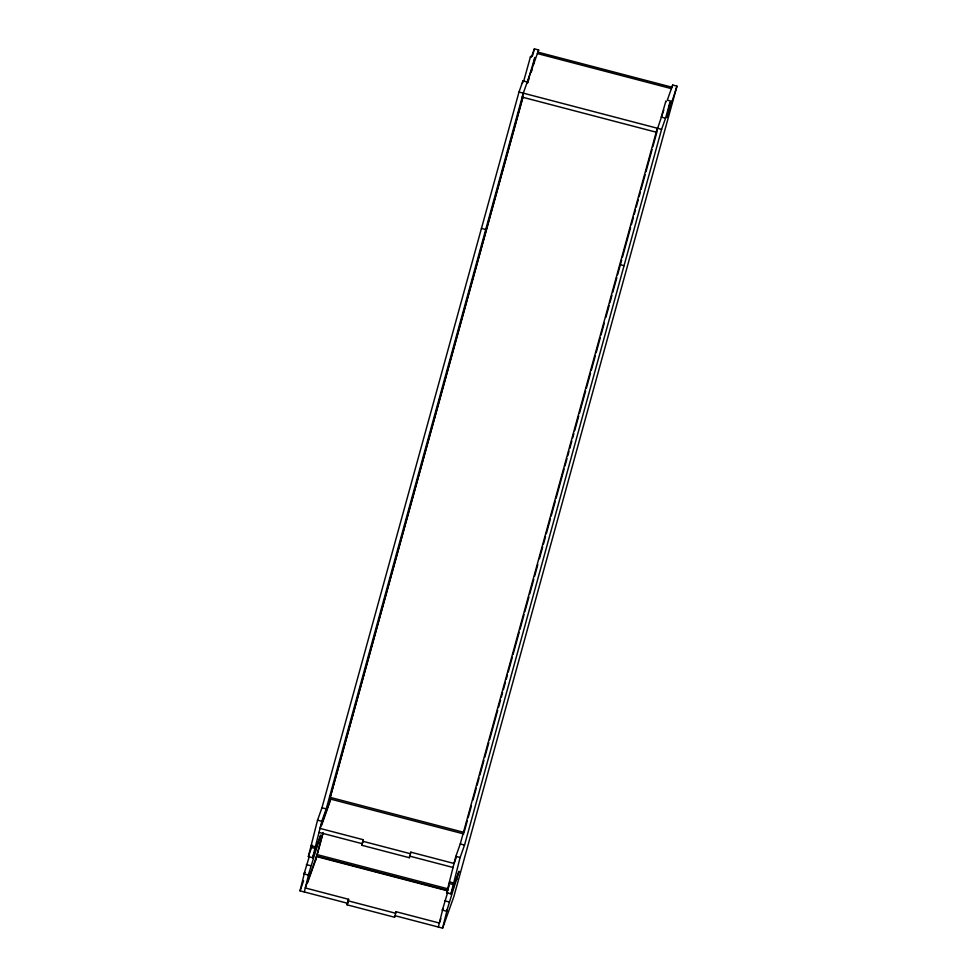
<?xml version="1.0" encoding="UTF-8"?>
<svg xmlns="http://www.w3.org/2000/svg" width="977" height="977" viewBox="0 0 977 977"><rect width="100%" height="100%" fill="white"/><g stroke="black" fill="none" stroke-linecap="round" stroke-linejoin="round"><path stroke-width="1.47" d="M530.487 57.374L530.596 56.336L523.587 81.531M665.789 102.011L665.899 100.973L661.282 117.081L665.557 118.205L669.807 102.866L670.173 102.096L666.961 117.411L676.963 86.159L672.689 85.036L667.291 100.191L671.565 101.315M323.045 832.514L316.719 856.108L447.808 890.413M463.831 833.955L329.786 798.881L522.878 96.918M522.365 83.411L522.964 80.883L527.25 82.007M533.259 65.117L534.871 57.46L527.287 83.094M304.311 891.952L308.879 873.523L308.341 875.038L304.055 873.914L309.391 856.096M308.341 875.038L320.688 835.079L312.628 857.708L308.353 856.585L317.537 820.179L321.958 807.771L518.995 92.033L522.964 80.883M447.576 890.841L316.487 856.536L305.3 887.959L348.594 899.292L347.604 903.285L300.037 890.841L304.25 873.817M312.628 857.708L321.812 821.303L326.233 808.883L523.281 93.157L538.657 49.974L534.382 48.85L531.439 57.118M316.487 856.536L315.498 860.542L322.776 834.089M523.281 93.157L522.292 97.15L656.324 132.225L663.786 110.047M676.963 86.159L453.817 896.727L442.618 928.15L395.111 915.718L394.574 917.244L347.067 904.812L348.594 899.292M453.096 867.491L409.864 856.17L409.314 857.696L361.808 845.264L363.346 839.744L320.053 828.411L330.482 799.113M361.808 845.264L363.346 839.744M394.574 917.244L396.1 911.724L439.332 923.033L440.859 918.746M409.314 857.696L410.853 852.176L454.085 863.485L456.564 856.511M442.618 928.15L447.185 909.709L446.648 911.236L442.373 910.112L447.71 892.294M446.648 911.236L458.995 871.264L450.947 893.894L446.66 892.783L455.844 856.377L460.265 843.957L657.313 128.219M438.343 927.026L442.911 908.586L442.373 910.112M450.947 893.894L460.118 857.501L464.539 845.081L661.588 129.343L665.557 118.205M527.861 82.654L529.131 77.952M532.355 56.19L534.382 48.85M329.786 798.881L523.025 96.992M537.631 53.686L538.657 49.974M467.324 820.643L464.087 832.416L330.055 797.342M468.142 817.7L471.378 805.927M473.002 800.041L476.239 788.268M477.057 785.325L479.072 777.973M479.89 775.03L483.945 760.314M484.751 757.37L488.805 742.654M489.611 739.711L497.708 710.279M498.526 707.336L500.554 699.984M501.36 697.041L502.569 692.62M503.387 689.677L505.414 682.325M506.22 679.381L507.429 674.96M508.248 672.017L512.302 657.301M513.108 654.358L519.178 632.29M519.996 629.347L524.051 614.631M524.857 611.687L528.911 596.971M529.717 594.028L533.772 579.312M534.578 576.369L537.814 564.596M539.438 558.722L542.675 546.949M543.493 544.006L545.52 536.642M546.326 533.698L550.381 518.982M551.187 516.039L555.241 501.323M556.047 498.38L564.144 468.96M564.962 466.017L566.99 458.653M567.796 455.709L569.017 451.301M569.823 448.358L571.85 440.993M572.656 438.05L573.878 433.641M574.684 430.698L578.738 415.982M579.544 413.039L585.626 390.971M586.432 388.028L590.487 373.312M591.293 370.368L595.347 355.652M596.153 352.709L600.208 337.993M601.014 335.05L604.25 323.277M605.874 317.391L609.123 305.618M609.929 302.675L611.956 295.323M612.762 292.379L616.817 277.663M617.623 274.72L621.677 260.004M622.483 257.061L630.592 227.629M631.398 224.686L633.426 217.334M634.232 214.39L635.453 209.97M636.259 207.026L638.286 199.674M639.092 196.731L640.314 192.322M641.12 189.379L645.174 174.663M645.98 171.72L652.062 149.64M652.868 146.697L656.923 131.98M672.005 87.515L672.689 85.036M531.085 72.432L532.05 69.733M308.353 856.585L312.384 845.276M304.055 873.914L304.604 872.4L305.312 872.583M321.543 825.431L330.482 800.322M300.037 890.841L303.591 880.839M307.596 882.719L315.009 861.922M347.067 904.812L347.604 903.285M410.853 852.176L410.316 853.69L362.797 841.258M396.1 911.724L395.563 913.239L348.056 900.806M446.66 892.783L449.188 885.712M537.887 52.135L671.932 87.209M537.374 53.552L671.407 88.626M518.995 92.033L661.588 129.343M481.466 228.386L485.74 229.51M619.772 264.584L624.047 265.707M321.958 807.771L326.233 808.883M460.265 843.957L464.539 845.081M317.537 820.179L321.812 821.303M455.844 856.377L460.118 857.501M319.052 832.416L362.345 843.737M317.281 842.699L318.71 843.078M455.6 878.897L457.016 879.263M311.199 845.74L315.486 846.851M449.518 881.926L453.792 883.049M310.662 847.254L314.936 848.378M448.98 883.452L453.255 884.564M316.975 854.557L448.064 888.862M306.375 864.584L310.649 865.707M444.682 900.782L448.956 901.893"/></g></svg>
